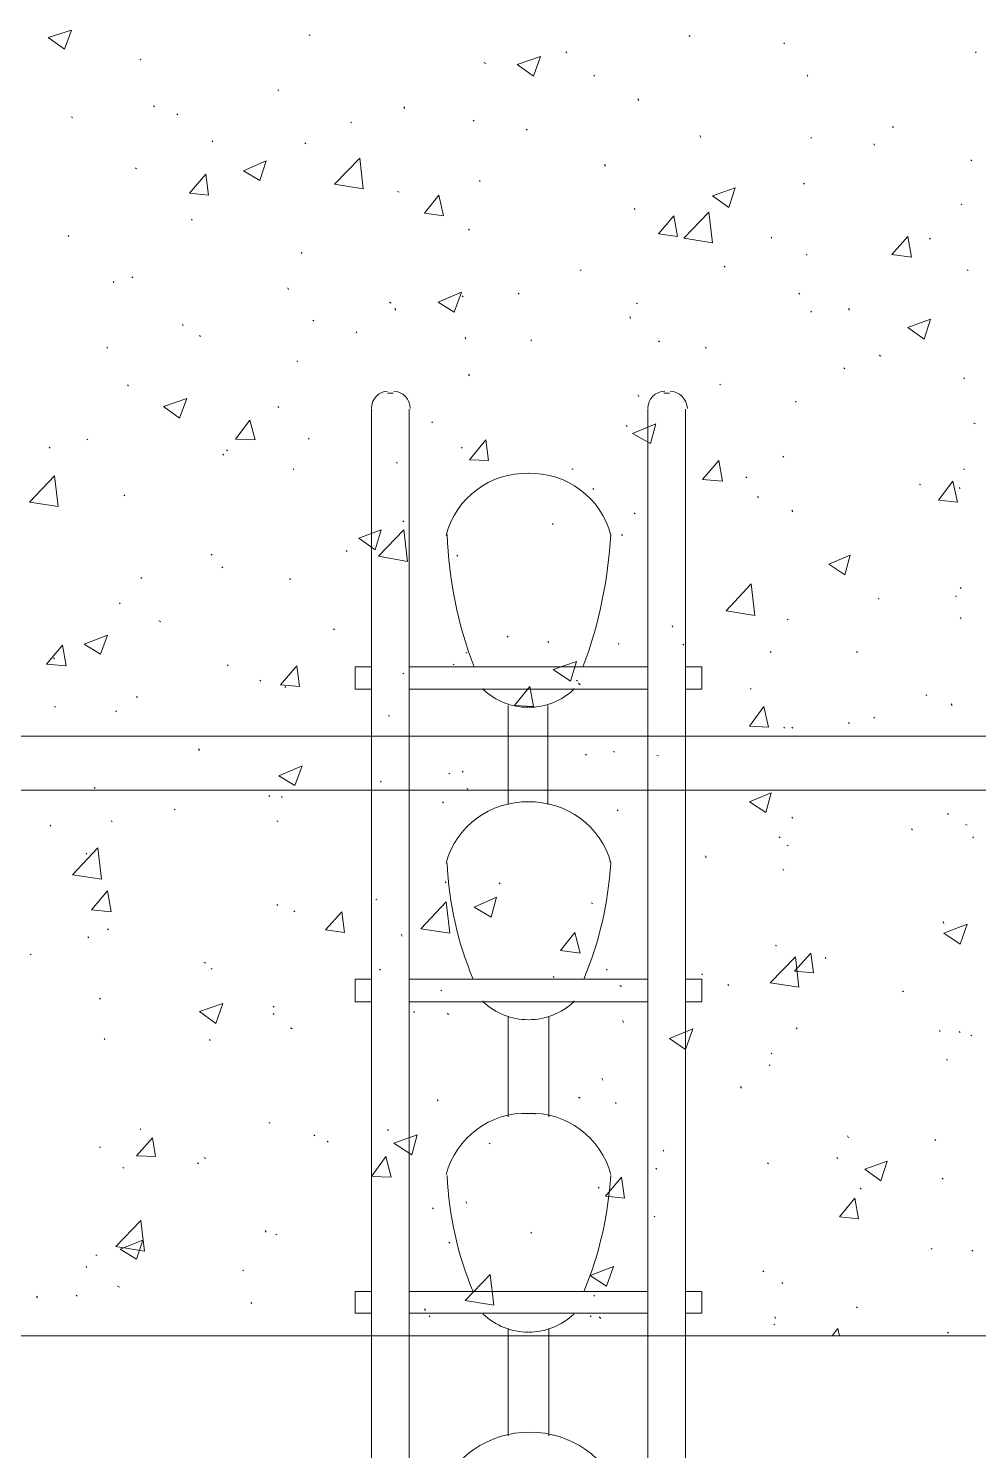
# Model space of a CAD drawing. Header units: millimetres. Extents: x 2928 to 3112, y 1220 to 1280.
# Drawn here: x 2971.927 to 2973.686, y 1240.578 to 1243.21 of the extents above; entities that cross this region are included whole.
import ezdxf

# ---------------------------------------------------------------- set-up
doc = ezdxf.new("R2010")
doc.units = ezdxf.units.MM

msp = doc.modelspace()

# ---------------------------------------------------------------- linework, layer by layer
at = {"color": 253, "linetype": 'Continuous', "lineweight": 5, "true_color": 0x9a9a9a}
for points in [[(2940.97965, 1262.56226), (2981.54689, 1262.56226), (2981.54689, 1240.79028), (2940.97965, 1240.79028)], [(2941.98633, 1261.55224), (2980.53854, 1261.55224), (2980.53854, 1241.8003), (2941.98633, 1241.8003)]]:
    msp.add_lwpolyline(points, close=True, dxfattribs=at)
msp.add_lwpolyline([(2961.3116, 1241.9003), (2980.43854, 1241.9003), (2980.43854, 1247.74538), (2972.27343, 1247.74538), (2972.27343, 1256.61384), (2980.43854, 1256.61384), (2980.43854, 1261.45224), (2961.3116, 1261.45224), (2961.3116, 1249.1904)], dxfattribs=at)
at = {"color": 92, "linetype": 'Continuous', "lineweight": 13, "true_color": 0x00b800}
for points in [[(2971.96342, 1243.19365), (2972.00676, 1243.20698), (2972.00676, 1243.20698)], [(2971.96342, 1243.19365), (2971.99342, 1243.17198), (2971.99342, 1243.17198)], [(2971.99342, 1243.17198), (2972.00676, 1243.20698), (2972.00676, 1243.20698)], [(2972.44843, 1243.19698), (2972.44676, 1243.19865), (2972.44676, 1243.19865)], [(2973.15177, 1243.19532), (2973.15011, 1243.19698), (2973.15011, 1243.19698)], [(2972.92344, 1243.16532), (2972.92177, 1243.16698), (2972.92177, 1243.16698)], [(2973.32677, 1243.18198), (2973.32511, 1243.18365), (2973.32511, 1243.18365)], [(2973.68178, 1243.16532), (2973.68011, 1243.16698), (2973.68011, 1243.16698)], [(2972.13509, 1243.15198), (2972.13342, 1243.15365), (2972.13342, 1243.15365)], [(2972.77343, 1243.14531), (2972.7701, 1243.14698), (2972.7701, 1243.14698)], [(2972.83177, 1243.14365), (2972.8751, 1243.15865), (2972.8751, 1243.15865)], [(2972.83177, 1243.14365), (2972.86177, 1243.12198), (2972.86177, 1243.12198)], [(2972.86177, 1243.12198), (2972.8751, 1243.15865), (2972.8751, 1243.15865)], [(2972.9751, 1243.12198), (2972.97344, 1243.12365), (2972.97344, 1243.12365)], [(2973.37011, 1243.12198), (2973.36844, 1243.12365), (2973.36844, 1243.12365)], [(2972.39009, 1243.09531), (2972.38843, 1243.09698), (2972.38843, 1243.09698)], [(2972.16009, 1243.06531), (2972.15842, 1243.06698), (2972.15842, 1243.06698)], [(2972.62343, 1243.06198), (2972.62176, 1243.06531), (2972.62176, 1243.06531)], [(2973.05677, 1243.07698), (2973.0551, 1243.08031), (2973.0551, 1243.08031)], [(2972.00842, 1243.04531), (2972.00676, 1243.04698), (2972.00676, 1243.04698)], [(2972.20343, 1243.05031), (2972.20176, 1243.05198), (2972.20176, 1243.05198)], [(2972.5251, 1243.03531), (2972.52343, 1243.03698), (2972.52343, 1243.03698)], [(2972.75177, 1243.03865), (2972.7501, 1243.04031), (2972.7501, 1243.04031)], [(2972.8501, 1243.02198), (2972.84843, 1243.02365), (2972.84843, 1243.02365)], [(2973.17177, 1243.00865), (2973.17011, 1243.01198), (2973.17011, 1243.01198)], [(2973.37678, 1243.00698), (2973.37511, 1243.00865), (2973.37511, 1243.00865)], [(2973.52844, 1243.02698), (2973.52678, 1243.02865), (2973.52678, 1243.02865)], [(2972.26843, 1243.00031), (2972.26676, 1243.00198), (2972.26676, 1243.00198)], [(2972.4401, 1242.99698), (2972.43843, 1242.99865), (2972.43843, 1242.99865)], [(2973.49344, 1242.99365), (2973.49178, 1242.99698), (2973.49178, 1242.99698)], [(2972.32509, 1242.94698), (2972.36676, 1242.96531), (2972.36676, 1242.96531)], [(2972.35509, 1242.92865), (2972.36676, 1242.96531), (2972.36676, 1242.96531)], [(2972.49343, 1242.92198), (2972.5401, 1242.97031), (2972.5401, 1242.97031)], [(2972.54676, 1242.91364), (2972.5401, 1242.97031), (2972.5401, 1242.97031)], [(2972.9951, 1242.95531), (2972.99344, 1242.95865), (2972.99344, 1242.95865)], [(2973.67345, 1242.96531), (2973.67178, 1242.96698), (2973.67178, 1242.96698)], [(2972.12676, 1242.95031), (2972.12509, 1242.95198), (2972.12509, 1242.95198)], [(2972.22509, 1242.90531), (2972.25509, 1242.94031), (2972.25509, 1242.94031)], [(2972.26009, 1242.90198), (2972.25509, 1242.94031), (2972.25509, 1242.94031)], [(2972.32509, 1242.94698), (2972.35509, 1242.92865), (2972.35509, 1242.92865)], [(2972.76343, 1242.92698), (2972.76177, 1242.92865), (2972.76177, 1242.92865)], [(2972.22509, 1242.90531), (2972.26009, 1242.90198), (2972.26009, 1242.90198)], [(2972.49343, 1242.92198), (2972.54676, 1242.91364), (2972.54676, 1242.91364)], [(2972.61343, 1242.90698), (2972.6101, 1242.90864), (2972.6101, 1242.90864)], [(2972.6601, 1242.86864), (2972.68677, 1242.90198), (2972.68677, 1242.90198)], [(2972.6951, 1242.86364), (2972.68677, 1242.90198), (2972.68677, 1242.90198)], [(2973.19344, 1242.90031), (2973.23511, 1242.91531), (2973.23511, 1242.91531)], [(2973.19344, 1242.90031), (2973.22344, 1242.87864), (2973.22344, 1242.87864)], [(2973.22344, 1242.87864), (2973.23511, 1242.91531), (2973.23511, 1242.91531)], [(2973.36344, 1242.92198), (2973.36178, 1242.92364), (2973.36178, 1242.92364)], [(2973.0501, 1242.87531), (2973.04844, 1242.87698), (2973.04844, 1242.87698)], [(2973.65511, 1242.88364), (2973.65345, 1242.88531), (2973.65345, 1242.88531)], [(2972.23009, 1242.85531), (2972.22843, 1242.85698), (2972.22843, 1242.85698)], [(2972.6601, 1242.86864), (2972.6951, 1242.86364), (2972.6951, 1242.86364)], [(2973.09344, 1242.83031), (2973.12177, 1242.86364), (2973.12177, 1242.86364)], [(2973.12844, 1242.82531), (2973.12177, 1242.86364), (2973.12177, 1242.86364)], [(2973.14011, 1242.82198), (2973.18677, 1242.87031), (2973.18677, 1242.87031)], [(2973.19344, 1242.81364), (2973.18677, 1242.87031), (2973.18677, 1242.87031)], [(2972.00176, 1242.82531), (2972.00009, 1242.82698), (2972.00009, 1242.82698)], [(2972.74343, 1242.83698), (2972.74177, 1242.83864), (2972.74177, 1242.83864)], [(2973.09344, 1242.83031), (2973.12844, 1242.82531), (2973.12844, 1242.82531)], [(2973.14011, 1242.82198), (2973.19344, 1242.81364), (2973.19344, 1242.81364)], [(2973.30344, 1242.82198), (2973.30177, 1242.82364), (2973.30177, 1242.82364)], [(2973.52511, 1242.79198), (2973.55511, 1242.82531), (2973.55511, 1242.82531)], [(2973.56178, 1242.78698), (2973.55511, 1242.82531), (2973.55511, 1242.82531)], [(2973.59678, 1242.82031), (2973.59511, 1242.82198), (2973.59511, 1242.82198)], [(2972.43343, 1242.79364), (2972.43176, 1242.79531), (2972.43176, 1242.79531)], [(2973.21677, 1242.76864), (2973.21511, 1242.77031), (2973.21511, 1242.77031)], [(2973.36844, 1242.79031), (2973.36678, 1242.79198), (2973.36678, 1242.79198)], [(2973.52511, 1242.79198), (2973.56178, 1242.78698), (2973.56178, 1242.78698)], [(2972.12009, 1242.74864), (2972.11842, 1242.75031), (2972.11842, 1242.75031)], [(2972.9501, 1242.76198), (2972.94844, 1242.76364), (2972.94844, 1242.76364)], [(2973.66678, 1242.76198), (2973.66511, 1242.76364), (2973.66511, 1242.76364)], [(2972.08509, 1242.74031), (2972.08342, 1242.74198), (2972.08342, 1242.74198)], [(2972.40843, 1242.72698), (2972.40676, 1242.73031), (2972.40676, 1242.73031)], [(2972.6851, 1242.70364), (2972.72843, 1242.72198), (2972.72843, 1242.72198)], [(2972.7151, 1242.68531), (2972.72843, 1242.72198), (2972.72843, 1242.72198)], [(2972.8351, 1242.71864), (2972.83343, 1242.72031), (2972.83343, 1242.72031)], [(2973.35511, 1242.71864), (2973.35344, 1242.72031), (2973.35344, 1242.72031)], [(2972.59843, 1242.70198), (2972.5951, 1242.70364), (2972.5951, 1242.70364)], [(2972.60676, 1242.68864), (2972.6051, 1242.69197), (2972.6051, 1242.69197)], [(2972.6851, 1242.70364), (2972.7151, 1242.68531), (2972.7151, 1242.68531)], [(2972.73177, 1242.71364), (2972.7301, 1242.71531), (2972.7301, 1242.71531)], [(2973.0551, 1242.70031), (2973.05177, 1242.70198), (2973.05177, 1242.70198)], [(2973.44678, 1242.68864), (2973.44511, 1242.69197), (2973.44511, 1242.69197)], [(2972.4551, 1242.66864), (2972.45343, 1242.67031), (2972.45343, 1242.67031)], [(2973.04177, 1242.67364), (2973.0401, 1242.67697), (2973.0401, 1242.67697)], [(2973.37678, 1242.68531), (2973.37511, 1242.68697), (2973.37511, 1242.68697)], [(2973.55511, 1242.65697), (2973.59678, 1242.67197), (2973.59678, 1242.67197)], [(2973.58511, 1242.63531), (2973.59678, 1242.67197), (2973.59678, 1242.67197)], [(2972.21343, 1242.66031), (2972.21176, 1242.66197), (2972.21176, 1242.66197)], [(2972.24509, 1242.64031), (2972.24343, 1242.64197), (2972.24343, 1242.64197)], [(2972.5351, 1242.64697), (2972.53343, 1242.64864), (2972.53343, 1242.64864)], [(2972.73677, 1242.63531), (2972.7351, 1242.63864), (2972.7351, 1242.63864)], [(2973.55511, 1242.65697), (2973.58511, 1242.63531), (2973.58511, 1242.63531)], [(2972.07342, 1242.61864), (2972.07176, 1242.62031), (2972.07176, 1242.62031)], [(2972.85843, 1242.63197), (2972.85677, 1242.63364), (2972.85677, 1242.63364)], [(2973.0951, 1242.63031), (2973.09344, 1242.63197), (2973.09344, 1242.63197)], [(2973.18177, 1242.61864), (2973.18011, 1242.62031), (2973.18011, 1242.62031)], [(2972.42509, 1242.59364), (2972.42343, 1242.59531), (2972.42343, 1242.59531)], [(2973.50511, 1242.60364), (2973.50178, 1242.60531), (2973.50178, 1242.60531)], [(2972.74343, 1242.56697), (2972.74177, 1242.57031), (2972.74177, 1242.57031)], [(2973.43844, 1242.58031), (2973.43678, 1242.58197), (2973.43678, 1242.58197)], [(2973.66011, 1242.56197), (2973.65845, 1242.56364), (2973.65845, 1242.56364)], [(2972.11176, 1242.54864), (2972.11009, 1242.55031), (2972.11009, 1242.55031)], [(2973.05677, 1242.52864), (2973.0551, 1242.53197), (2973.0551, 1242.53197)], [(2973.20844, 1242.55031), (2973.20677, 1242.55197), (2973.20677, 1242.55197)], [(2972.17676, 1242.51031), (2972.22009, 1242.52531), (2972.22009, 1242.52531)], [(2972.17676, 1242.51031), (2972.20676, 1242.48864), (2972.20676, 1242.48864)], [(2972.20676, 1242.48864), (2972.22009, 1242.52531), (2972.22009, 1242.52531)], [(2972.39009, 1242.50864), (2972.38843, 1242.51031), (2972.38843, 1242.51031)], [(2973.34844, 1242.51864), (2973.34677, 1242.52031), (2973.34677, 1242.52031)], [(2972.31009, 1242.4503), (2972.33676, 1242.48531), (2972.33676, 1242.48531)], [(2972.34676, 1242.44864), (2972.33676, 1242.48531), (2972.33676, 1242.48531)], [(2972.6751, 1242.48031), (2972.67343, 1242.48197), (2972.67343, 1242.48197)], [(2973.68011, 1242.47864), (2973.67678, 1242.48031), (2973.67678, 1242.48031)], [(2973.0351, 1242.47364), (2973.03344, 1242.47531), (2973.03344, 1242.47531)], [(2973.0451, 1242.4603), (2973.08844, 1242.47864), (2973.08844, 1242.47864)], [(2973.0451, 1242.4603), (2973.07844, 1242.44197), (2973.07844, 1242.44197)], [(2973.07844, 1242.44197), (2973.08844, 1242.47864), (2973.08844, 1242.47864)], [(2971.96676, 1242.43364), (2971.96509, 1242.4353), (2971.96509, 1242.4353)], [(2972.03676, 1242.44864), (2972.03509, 1242.4503), (2972.03509, 1242.4503)], [(2972.29509, 1242.42864), (2972.29343, 1242.4303), (2972.29343, 1242.4303)], [(2972.31009, 1242.4503), (2972.34676, 1242.44864), (2972.34676, 1242.44864)], [(2972.44676, 1242.4503), (2972.4451, 1242.45197), (2972.4451, 1242.45197)], [(2972.7301, 1242.43364), (2972.72843, 1242.4353), (2972.72843, 1242.4353)], [(2972.74343, 1242.41197), (2972.77343, 1242.44864), (2972.77343, 1242.44864)], [(2972.77843, 1242.4103), (2972.77343, 1242.44864), (2972.77343, 1242.44864)], [(2972.28843, 1242.4203), (2972.28676, 1242.42197), (2972.28676, 1242.42197)], [(2972.6101, 1242.4053), (2972.60843, 1242.40697), (2972.60843, 1242.40697)], [(2972.74343, 1242.41197), (2972.77843, 1242.4103), (2972.77843, 1242.4103)], [(2973.17511, 1242.3753), (2973.20511, 1242.4103), (2973.20511, 1242.4103)], [(2973.21177, 1242.37197), (2973.20511, 1242.4103), (2973.20511, 1242.4103)], [(2973.32511, 1242.41697), (2973.32344, 1242.41864), (2973.32344, 1242.41864)], [(2971.92842, 1242.33364), (2971.97509, 1242.38197), (2971.97509, 1242.38197)], [(2971.98176, 1242.3253), (2971.97509, 1242.38197), (2971.97509, 1242.38197)], [(2972.41843, 1242.39364), (2972.41676, 1242.3953), (2972.41676, 1242.3953)], [(2972.9351, 1242.39364), (2972.93344, 1242.3953), (2972.93344, 1242.3953)], [(2973.17511, 1242.3753), (2973.21177, 1242.37197), (2973.21177, 1242.37197)], [(2973.25677, 1242.37864), (2973.25511, 1242.3803), (2973.25511, 1242.3803)], [(2973.66011, 1242.39364), (2973.65845, 1242.3953), (2973.65845, 1242.3953)], [(2972.97344, 1242.35697), (2972.97177, 1242.35864), (2972.97177, 1242.35864)], [(2973.57844, 1242.3653), (2973.57678, 1242.36697), (2973.57678, 1242.36697)], [(2973.61178, 1242.33697), (2973.63845, 1242.37197), (2973.63845, 1242.37197)], [(2973.64678, 1242.33364), (2973.63845, 1242.37197), (2973.63845, 1242.37197)], [(2973.65178, 1242.35864), (2973.65011, 1242.3603), (2973.65011, 1242.3603)], [(2971.92842, 1242.33364), (2971.98176, 1242.3253), (2971.98176, 1242.3253)], [(2972.10509, 1242.3453), (2972.10342, 1242.34697), (2972.10342, 1242.34697)], [(2973.27844, 1242.34197), (2973.27677, 1242.34364), (2973.27677, 1242.34364)], [(2973.61178, 1242.33697), (2973.64678, 1242.33364), (2973.64678, 1242.33364)], [(2972.62176, 1242.29697), (2972.6201, 1242.29864), (2972.6201, 1242.29864)], [(2973.0501, 1242.31197), (2973.04844, 1242.31364), (2973.04844, 1242.31364)], [(2973.34177, 1242.3153), (2973.34011, 1242.31864), (2973.34011, 1242.31864)], [(2972.53843, 1242.26697), (2972.5801, 1242.28197), (2972.5801, 1242.28197)], [(2972.56843, 1242.2453), (2972.5801, 1242.28197), (2972.5801, 1242.28197)], [(2972.5751, 1242.23364), (2972.62176, 1242.28197), (2972.62176, 1242.28197)], [(2972.62843, 1242.22363), (2972.62176, 1242.28197), (2972.62176, 1242.28197)], [(2972.89844, 1242.29197), (2972.89677, 1242.29364), (2972.89677, 1242.29364)], [(2973.02677, 1242.27197), (2973.0251, 1242.27364), (2973.0251, 1242.27364)], [(2972.51676, 1242.24197), (2972.5151, 1242.24364), (2972.5151, 1242.24364)], [(2972.53843, 1242.26697), (2972.56843, 1242.2453), (2972.56843, 1242.2453)], [(2972.26676, 1242.2353), (2972.26509, 1242.23697), (2972.26509, 1242.23697)], [(2972.5751, 1242.23364), (2972.62843, 1242.22363), (2972.62843, 1242.22363)], [(2972.72177, 1242.23364), (2972.7201, 1242.2353), (2972.7201, 1242.2353)], [(2973.40844, 1242.21863), (2973.44844, 1242.2353), (2973.44844, 1242.2353)], [(2973.40844, 1242.21863), (2973.43844, 1242.19863), (2973.43844, 1242.19863)], [(2973.43844, 1242.19863), (2973.44844, 1242.2353), (2973.44844, 1242.2353)], [(2972.13676, 1242.19197), (2972.13509, 1242.19363), (2972.13509, 1242.19363)], [(2972.28676, 1242.21197), (2972.28509, 1242.21363), (2972.28509, 1242.21363)], [(2972.41176, 1242.1903), (2972.41009, 1242.19197), (2972.41009, 1242.19197)], [(2973.21844, 1242.13197), (2973.26511, 1242.18197), (2973.26511, 1242.18197)], [(2973.27177, 1242.12363), (2973.26511, 1242.18197), (2973.26511, 1242.18197)], [(2973.65345, 1242.17363), (2973.65178, 1242.1753), (2973.65178, 1242.1753)], [(2972.09676, 1242.1453), (2972.09509, 1242.14697), (2972.09509, 1242.14697)], [(2973.50178, 1242.15363), (2973.50011, 1242.1553), (2973.50011, 1242.1553)], [(2973.64511, 1242.15863), (2973.64345, 1242.1603), (2973.64345, 1242.1603)], [(2972.17176, 1242.11197), (2972.16842, 1242.11363), (2972.16842, 1242.11363)], [(2973.21844, 1242.13197), (2973.27177, 1242.12363), (2973.27177, 1242.12363)], [(2973.33344, 1242.1153), (2973.33177, 1242.11697), (2973.33177, 1242.11697)], [(2973.65345, 1242.11697), (2973.65178, 1242.1203), (2973.65178, 1242.1203)], [(2972.03009, 1242.0703), (2972.07342, 1242.08697), (2972.07342, 1242.08697)], [(2972.06009, 1242.05197), (2972.07342, 1242.08697), (2972.07342, 1242.08697)], [(2972.49343, 1242.09697), (2972.49176, 1242.09863), (2972.49176, 1242.09863)], [(2972.8151, 1242.08363), (2972.81343, 1242.0853), (2972.81343, 1242.0853)], [(2973.1201, 1242.10197), (2973.11844, 1242.1053), (2973.11844, 1242.1053)], [(2971.96009, 1242.03363), (2971.99009, 1242.06863), (2971.99009, 1242.06863)], [(2971.99676, 1242.0303), (2971.99009, 1242.06863), (2971.99009, 1242.06863)], [(2972.03009, 1242.0703), (2972.06009, 1242.05197), (2972.06009, 1242.05197)], [(2972.8901, 1242.07363), (2972.88843, 1242.0753), (2972.88843, 1242.0753)], [(2973.0201, 1242.0703), (2973.01844, 1242.07197), (2973.01844, 1242.07197)], [(2973.14011, 1242.06863), (2973.13844, 1242.0703), (2973.13844, 1242.0703)], [(2971.96009, 1242.03363), (2971.99676, 1242.0303), (2971.99676, 1242.0303)], [(2971.97509, 1242.04363), (2971.97342, 1242.0453), (2971.97342, 1242.0453)], [(2972.29676, 1242.0303), (2972.29509, 1242.03197), (2972.29509, 1242.03197)], [(2972.7151, 1242.03197), (2972.71343, 1242.03363), (2972.71343, 1242.03363)], [(2972.73843, 1242.05363), (2972.73677, 1242.0553), (2972.73677, 1242.0553)], [(2972.89844, 1242.02363), (2972.94177, 1242.03863), (2972.94177, 1242.03863)], [(2972.9301, 1242.00197), (2972.94177, 1242.03863), (2972.94177, 1242.03863)], [(2973.30177, 1242.0553), (2973.30011, 1242.05697), (2973.30011, 1242.05697)], [(2973.46178, 1242.0553), (2973.46011, 1242.05697), (2973.46011, 1242.05697)], [(2972.39343, 1241.9953), (2972.42343, 1242.0303), (2972.42343, 1242.0303)], [(2972.42843, 1241.99196), (2972.42343, 1242.0303), (2972.42343, 1242.0303)], [(2972.62176, 1242.0153), (2972.6201, 1242.01697), (2972.6201, 1242.01697)], [(2972.89844, 1242.02363), (2972.9301, 1242.00197), (2972.9301, 1242.00197)], [(2972.35676, 1242.00197), (2972.35509, 1242.00363), (2972.35509, 1242.00363)], [(2972.39343, 1241.9953), (2972.42843, 1241.99196), (2972.42843, 1241.99196)], [(2972.40343, 1241.9903), (2972.40176, 1241.99196), (2972.40176, 1241.99196)], [(2972.82677, 1241.95696), (2972.8551, 1241.99196), (2972.8551, 1241.99196)], [(2972.86177, 1241.9553), (2972.8551, 1241.99196), (2972.8551, 1241.99196)], [(2972.94344, 1242.00197), (2972.94177, 1242.00363), (2972.94177, 1242.00363)], [(2972.94844, 1241.9953), (2972.9451, 1241.99863), (2972.9451, 1241.99863)], [(2973.26511, 1241.98696), (2973.26344, 1241.98863), (2973.26344, 1241.98863)], [(2971.97676, 1241.95363), (2971.97509, 1241.9553), (2971.97509, 1241.9553)], [(2972.12842, 1241.97196), (2972.12676, 1241.97363), (2972.12676, 1241.97363)], [(2972.82677, 1241.95696), (2972.86177, 1241.9553), (2972.86177, 1241.9553)], [(2973.26177, 1241.91863), (2973.28844, 1241.9553), (2973.28844, 1241.9553)], [(2973.29677, 1241.91696), (2973.28844, 1241.9553), (2973.28844, 1241.9553)], [(2973.59011, 1241.9753), (2973.58844, 1241.97696), (2973.58844, 1241.97696)], [(2973.63678, 1241.95696), (2973.63511, 1241.9603), (2973.63511, 1241.9603)], [(2972.09009, 1241.9453), (2972.08842, 1241.94696), (2972.08842, 1241.94696)], [(2972.5951, 1241.93696), (2972.59343, 1241.93863), (2972.59343, 1241.93863)], [(2973.49344, 1241.93363), (2973.49178, 1241.9353), (2973.49178, 1241.9353)], [(2973.26177, 1241.91863), (2973.29677, 1241.91696), (2973.29677, 1241.91696)], [(2973.32677, 1241.9153), (2973.32511, 1241.91696), (2973.32511, 1241.91696)], [(2973.34177, 1241.9153), (2973.34011, 1241.91696), (2973.34011, 1241.91696)], [(2973.44678, 1241.92363), (2973.44511, 1241.9253), (2973.44511, 1241.9253)], [(2972.24343, 1241.87363), (2972.24176, 1241.87696), (2972.24176, 1241.87696)], [(2972.9601, 1241.8653), (2972.95844, 1241.86696), (2972.95844, 1241.86696)], [(2973.01177, 1241.8703), (2973.0101, 1241.87196), (2973.0101, 1241.87196)], [(2973.09344, 1241.86363), (2973.0901, 1241.8653), (2973.0901, 1241.8653)], [(2972.39009, 1241.82696), (2972.43343, 1241.8453), (2972.43343, 1241.8453)], [(2972.39009, 1241.82696), (2972.42009, 1241.80863), (2972.42009, 1241.80863)], [(2972.42009, 1241.80863), (2972.43343, 1241.8453), (2972.43343, 1241.8453)], [(2972.70677, 1241.8303), (2972.7051, 1241.83196), (2972.7051, 1241.83196)], [(2972.73177, 1241.83363), (2972.7301, 1241.8353), (2972.7301, 1241.8353)], [(2972.05009, 1241.80363), (2972.04842, 1241.8053), (2972.04842, 1241.8053)], [(2972.5801, 1241.8153), (2972.57843, 1241.81696), (2972.57843, 1241.81696)], [(2972.7401, 1241.80196), (2972.73843, 1241.80363), (2972.73843, 1241.80363)], [(2973.26177, 1241.77863), (2973.30177, 1241.7953), (2973.30177, 1241.7953)], [(2973.29177, 1241.75863), (2973.30177, 1241.7953), (2973.30177, 1241.7953)], [(2972.37343, 1241.78863), (2972.37176, 1241.7903), (2972.37176, 1241.7903)], [(2972.39676, 1241.78696), (2972.39509, 1241.78863), (2972.39509, 1241.78863)], [(2972.6951, 1241.77696), (2972.69343, 1241.77863), (2972.69343, 1241.77863)], [(2973.26177, 1241.77863), (2973.29177, 1241.75863), (2973.29177, 1241.75863)], [(2972.08176, 1241.74196), (2972.08009, 1241.74363), (2972.08009, 1241.74363)], [(2972.19843, 1241.76363), (2972.19676, 1241.7653), (2972.19676, 1241.7653)], [(2972.38843, 1241.74196), (2972.38676, 1241.74363), (2972.38676, 1241.74363)], [(2973.01844, 1241.76196), (2973.01677, 1241.76363), (2973.01677, 1241.76363)], [(2973.34177, 1241.74863), (2973.34011, 1241.75029), (2973.34011, 1241.75029)], [(2973.63011, 1241.75529), (2973.62845, 1241.75696), (2973.62845, 1241.75696)], [(2971.96842, 1241.73363), (2971.96676, 1241.73529), (2971.96676, 1241.73529)], [(2973.56344, 1241.72696), (2973.56178, 1241.72863), (2973.56178, 1241.72863)], [(2973.66511, 1241.73529), (2973.66178, 1241.73696), (2973.66178, 1241.73696)], [(2972.00842, 1241.64363), (2972.05509, 1241.69363), (2972.05509, 1241.69363)], [(2972.06176, 1241.63529), (2972.05509, 1241.69363), (2972.05509, 1241.69363)], [(2973.31844, 1241.71196), (2973.31677, 1241.71363), (2973.31677, 1241.71363)], [(2973.33344, 1241.69696), (2973.33177, 1241.69863), (2973.33177, 1241.69863)], [(2973.67678, 1241.71196), (2973.67511, 1241.71363), (2973.67511, 1241.71363)], [(2972.03509, 1241.68196), (2972.03342, 1241.68363), (2972.03342, 1241.68363)], [(2973.0051, 1241.66696), (2973.00344, 1241.66863), (2973.00344, 1241.66863)], [(2973.18177, 1241.67529), (2973.18011, 1241.67863), (2973.18011, 1241.67863)], [(2972.00842, 1241.64363), (2972.06176, 1241.63529), (2972.06176, 1241.63529)], [(2973.32511, 1241.65196), (2973.32344, 1241.65363), (2973.32344, 1241.65363)], [(2972.04342, 1241.57863), (2972.07342, 1241.61363), (2972.07342, 1241.61363)], [(2972.08009, 1241.57529), (2972.07342, 1241.61363), (2972.07342, 1241.61363)], [(2972.7001, 1241.62863), (2972.69843, 1241.63029), (2972.69843, 1241.63029)], [(2972.8001, 1241.62696), (2972.79843, 1241.62863), (2972.79843, 1241.62863)], [(2972.38843, 1241.58696), (2972.38676, 1241.58863), (2972.38676, 1241.58863)], [(2972.57176, 1241.59696), (2972.5701, 1241.59863), (2972.5701, 1241.59863)], [(2972.65343, 1241.54363), (2972.7001, 1241.59363), (2972.7001, 1241.59363)], [(2972.70677, 1241.53529), (2972.7001, 1241.59363), (2972.7001, 1241.59363)], [(2972.75177, 1241.58363), (2972.79343, 1241.60196), (2972.79343, 1241.60196)], [(2972.78343, 1241.56529), (2972.79343, 1241.60196), (2972.79343, 1241.60196)], [(2972.97177, 1241.59029), (2972.96844, 1241.59196), (2972.96844, 1241.59196)], [(2972.04342, 1241.57863), (2972.08009, 1241.57529), (2972.08009, 1241.57529)], [(2972.42009, 1241.57529), (2972.41843, 1241.57696), (2972.41843, 1241.57696)], [(2972.47676, 1241.54196), (2972.50676, 1241.57529), (2972.50676, 1241.57529)], [(2972.51176, 1241.53696), (2972.50676, 1241.57529), (2972.50676, 1241.57529)], [(2972.75177, 1241.58363), (2972.78343, 1241.56529), (2972.78343, 1241.56529)], [(2972.07509, 1241.54196), (2972.07342, 1241.54363), (2972.07342, 1241.54363)], [(2972.47676, 1241.54196), (2972.51176, 1241.53696), (2972.51176, 1241.53696)], [(2972.61843, 1241.53029), (2972.61676, 1241.53363), (2972.61676, 1241.53363)], [(2972.65343, 1241.54363), (2972.70677, 1241.53529), (2972.70677, 1241.53529)], [(2972.91177, 1241.50362), (2972.93844, 1241.53696), (2972.93844, 1241.53696)], [(2972.94844, 1241.49862), (2972.93844, 1241.53696), (2972.93844, 1241.53696)], [(2973.62178, 1241.55363), (2973.62011, 1241.55696), (2973.62011, 1241.55696)], [(2973.62178, 1241.53529), (2973.66511, 1241.55196), (2973.66511, 1241.55196)], [(2973.62178, 1241.53529), (2973.65178, 1241.51529), (2973.65178, 1241.51529)], [(2973.65178, 1241.51529), (2973.66511, 1241.55196), (2973.66511, 1241.55196)], [(2972.03842, 1241.52696), (2972.03676, 1241.52863), (2972.03676, 1241.52863)], [(2973.31177, 1241.51196), (2973.31011, 1241.51362), (2973.31011, 1241.51362)], [(2971.93175, 1241.49529), (2971.93009, 1241.49696), (2971.93009, 1241.49696)], [(2972.25509, 1241.48029), (2972.25176, 1241.48196), (2972.25176, 1241.48196)], [(2972.91177, 1241.50362), (2972.94844, 1241.49862), (2972.94844, 1241.49862)], [(2973.30011, 1241.44362), (2973.34677, 1241.49196), (2973.34677, 1241.49196)], [(2973.34511, 1241.46529), (2973.37511, 1241.49862), (2973.37511, 1241.49862)], [(2973.35344, 1241.43529), (2973.34677, 1241.49196), (2973.34677, 1241.49196)], [(2973.38011, 1241.46196), (2973.37511, 1241.49862), (2973.37511, 1241.49862)], [(2973.40344, 1241.48862), (2973.40178, 1241.49029), (2973.40178, 1241.49029)], [(2972.26676, 1241.46862), (2972.26509, 1241.47029), (2972.26509, 1241.47029)], [(2972.57843, 1241.46696), (2972.57676, 1241.46862), (2972.57676, 1241.46862)], [(2972.9001, 1241.45362), (2972.89844, 1241.45529), (2972.89844, 1241.45529)], [(2972.99844, 1241.46696), (2972.99677, 1241.46862), (2972.99677, 1241.46862)], [(2973.17511, 1241.45862), (2973.17344, 1241.46029), (2973.17344, 1241.46029)], [(2973.34511, 1241.46529), (2973.38011, 1241.46196), (2973.38011, 1241.46196)], [(2972.69177, 1241.42862), (2972.6901, 1241.43029), (2972.6901, 1241.43029)], [(2973.0251, 1241.43696), (2973.02177, 1241.43862), (2973.02177, 1241.43862)], [(2973.22344, 1241.43862), (2973.22177, 1241.44029), (2973.22177, 1241.44029)], [(2973.30011, 1241.44362), (2973.35344, 1241.43529), (2973.35344, 1241.43529)], [(2973.54678, 1241.42696), (2973.54511, 1241.42862), (2973.54511, 1241.42862)], [(2972.06009, 1241.41362), (2972.05842, 1241.41529), (2972.05842, 1241.41529)], [(2972.24343, 1241.39029), (2972.28676, 1241.40529), (2972.28676, 1241.40529)], [(2972.27343, 1241.36862), (2972.28676, 1241.40529), (2972.28676, 1241.40529)], [(2972.38176, 1241.39862), (2972.38009, 1241.40029), (2972.38009, 1241.40029)], [(2972.24343, 1241.39029), (2972.27343, 1241.36862), (2972.27343, 1241.36862)], [(2972.38176, 1241.38529), (2972.38009, 1241.38696), (2972.38009, 1241.38696)], [(2972.64176, 1241.38862), (2972.6401, 1241.39029), (2972.6401, 1241.39029)], [(2972.7051, 1241.38529), (2972.70177, 1241.38696), (2972.70177, 1241.38696)], [(2973.02844, 1241.37029), (2973.02677, 1241.37362), (2973.02677, 1241.37362)], [(2972.41509, 1241.35862), (2972.41176, 1241.36029), (2972.41176, 1241.36029)], [(2973.11344, 1241.34029), (2973.15677, 1241.35862), (2973.15677, 1241.35862)], [(2973.14344, 1241.32029), (2973.15677, 1241.35862), (2973.15677, 1241.35862)], [(2973.35011, 1241.35862), (2973.34844, 1241.36029), (2973.34844, 1241.36029)], [(2973.61511, 1241.35362), (2973.61345, 1241.35529), (2973.61345, 1241.35529)], [(2973.65178, 1241.35196), (2973.65011, 1241.35362), (2973.65011, 1241.35362)], [(2973.67345, 1241.34529), (2973.67178, 1241.34696), (2973.67178, 1241.34696)], [(2972.06842, 1241.33862), (2972.06676, 1241.34029), (2972.06676, 1241.34029)], [(2972.26343, 1241.33696), (2972.26176, 1241.33862), (2972.26176, 1241.33862)], [(2973.11344, 1241.34029), (2973.14344, 1241.32029), (2973.14344, 1241.32029)], [(2973.30344, 1241.31196), (2973.30177, 1241.31362), (2973.30177, 1241.31362)], [(2973.62845, 1241.30029), (2973.62678, 1241.30196), (2973.62678, 1241.30196)], [(2973.30011, 1241.29029), (2973.29844, 1241.29195), (2973.29844, 1241.29195)], [(2972.9901, 1241.26362), (2972.98844, 1241.26695), (2972.98844, 1241.26695)], [(2973.24677, 1241.24862), (2973.24511, 1241.25195), (2973.24511, 1241.25195)], [(2972.6851, 1241.22529), (2972.68343, 1241.22695), (2972.68343, 1241.22695)], [(2972.94844, 1241.23029), (2972.9451, 1241.23195), (2972.9451, 1241.23195)], [(2973.0151, 1241.22029), (2973.01344, 1241.22195), (2973.01344, 1241.22195)], [(2972.8651, 1241.20029), (2972.86177, 1241.20195), (2972.86177, 1241.20195)], [(2972.13509, 1241.17195), (2972.13342, 1241.17362), (2972.13342, 1241.17362)], [(2972.37343, 1241.18362), (2972.37176, 1241.18529), (2972.37176, 1241.18529)], [(2972.59343, 1241.17029), (2972.59176, 1241.17195), (2972.59176, 1241.17195)], [(2972.06009, 1241.13862), (2972.05842, 1241.14029), (2972.05842, 1241.14029)], [(2972.12676, 1241.12362), (2972.15676, 1241.15695), (2972.15676, 1241.15695)], [(2972.16176, 1241.12195), (2972.15676, 1241.15695), (2972.15676, 1241.15695)], [(2972.45676, 1241.16029), (2972.4551, 1241.16195), (2972.4551, 1241.16195)], [(2972.48176, 1241.14862), (2972.4801, 1241.15029), (2972.4801, 1241.15029)], [(2972.60343, 1241.14695), (2972.64676, 1241.16195), (2972.64676, 1241.16195)], [(2972.60343, 1241.14695), (2972.63676, 1241.12529), (2972.63676, 1241.12529)], [(2972.63676, 1241.12529), (2972.64676, 1241.16195), (2972.64676, 1241.16195)], [(2972.78177, 1241.14529), (2972.7801, 1241.14695), (2972.7801, 1241.14695)], [(2973.44511, 1241.15695), (2973.44344, 1241.16029), (2973.44344, 1241.16029)], [(2973.60678, 1241.15195), (2973.60511, 1241.15362), (2973.60511, 1241.15362)], [(2972.12676, 1241.12362), (2972.16176, 1241.12195), (2972.16176, 1241.12195)], [(2972.24176, 1241.10862), (2972.24009, 1241.11029), (2972.24009, 1241.11029)], [(2972.25509, 1241.11862), (2972.25176, 1241.12029), (2972.25176, 1241.12029)], [(2972.56176, 1241.08529), (2972.58843, 1241.12195), (2972.58843, 1241.12195)], [(2972.59843, 1241.08362), (2972.58843, 1241.12195), (2972.58843, 1241.12195)], [(2973.10344, 1241.13195), (2973.10177, 1241.13362), (2973.10177, 1241.13362)], [(2973.29677, 1241.10862), (2973.29511, 1241.11029), (2973.29511, 1241.11029)], [(2973.42511, 1241.11862), (2973.42344, 1241.12029), (2973.42344, 1241.12029)], [(2973.47511, 1241.09862), (2973.51678, 1241.11362), (2973.51678, 1241.11362)], [(2973.50511, 1241.07695), (2973.51678, 1241.11362), (2973.51678, 1241.11362)], [(2972.10342, 1241.10029), (2972.10176, 1241.10195), (2972.10176, 1241.10195)], [(2972.56176, 1241.08529), (2972.59843, 1241.08362), (2972.59843, 1241.08362)], [(2972.9951, 1241.04862), (2973.0251, 1241.08362), (2973.0251, 1241.08362)], [(2973.0301, 1241.04528), (2973.0251, 1241.08362), (2973.0251, 1241.08362)], [(2973.0901, 1241.09862), (2973.08844, 1241.10029), (2973.08844, 1241.10029)], [(2973.47511, 1241.09862), (2973.50511, 1241.07695), (2973.50511, 1241.07695)], [(2972.98344, 1241.06362), (2972.98177, 1241.06529), (2972.98177, 1241.06529)], [(2973.46844, 1241.06195), (2973.46678, 1241.06362), (2973.46678, 1241.06362)], [(2973.62011, 1241.08029), (2973.61845, 1241.08195), (2973.61845, 1241.08195)], [(2972.73843, 1241.03528), (2972.73677, 1241.03862), (2972.73677, 1241.03862)], [(2972.9951, 1241.04862), (2973.0301, 1241.04528), (2973.0301, 1241.04528)], [(2973.42844, 1241.01028), (2973.45678, 1241.04528), (2973.45678, 1241.04528)], [(2973.46344, 1241.00695), (2973.45678, 1241.04528), (2973.45678, 1241.04528)], [(2972.67677, 1241.02528), (2972.6751, 1241.02695), (2972.6751, 1241.02695)], [(2973.08677, 1241.01028), (2973.0851, 1241.01195), (2973.0851, 1241.01195)], [(2973.42844, 1241.01028), (2973.46344, 1241.00695), (2973.46344, 1241.00695)], [(2972.08842, 1240.95528), (2972.13509, 1241.00362), (2972.13509, 1241.00362)], [(2972.14176, 1240.94695), (2972.13509, 1241.00362), (2972.13509, 1241.00362)], [(2972.36676, 1240.98195), (2972.36509, 1240.98528), (2972.36509, 1240.98528)], [(2972.38676, 1240.97695), (2972.38509, 1240.97862), (2972.38509, 1240.97862)], [(2972.85843, 1240.98028), (2972.85677, 1240.98195), (2972.85677, 1240.98195)], [(2972.08842, 1240.95528), (2972.14176, 1240.94695), (2972.14176, 1240.94695)], [(2972.09676, 1240.95028), (2972.13842, 1240.96695), (2972.13842, 1240.96695)], [(2972.12676, 1240.93195), (2972.13842, 1240.96695), (2972.13842, 1240.96695)], [(2972.70677, 1240.96195), (2972.7051, 1240.96362), (2972.7051, 1240.96362)], [(2973.60011, 1240.95028), (2973.59845, 1240.95195), (2973.59845, 1240.95195)], [(2972.05342, 1240.93862), (2972.05176, 1240.94028), (2972.05176, 1240.94028)], [(2972.09676, 1240.95028), (2972.12676, 1240.93195), (2972.12676, 1240.93195)], [(2973.67511, 1240.94695), (2973.67345, 1240.94862), (2973.67345, 1240.94862)], [(2972.03509, 1240.91695), (2972.03342, 1240.91862), (2972.03342, 1240.91862)], [(2972.32509, 1240.91028), (2972.32343, 1240.91195), (2972.32343, 1240.91195)], [(2972.7351, 1240.85528), (2972.78177, 1240.90362), (2972.78177, 1240.90362)], [(2972.78843, 1240.84695), (2972.78177, 1240.90362), (2972.78177, 1240.90362)], [(2972.96677, 1240.90195), (2973.0101, 1240.91862), (2973.0101, 1240.91862)], [(2972.96677, 1240.90195), (2972.99677, 1240.88195), (2972.99677, 1240.88195)], [(2972.99677, 1240.88195), (2973.0101, 1240.91862), (2973.0101, 1240.91862)], [(2973.28844, 1240.90862), (2973.28677, 1240.91028), (2973.28677, 1240.91028)], [(2972.09509, 1240.88028), (2972.09176, 1240.88195), (2972.09176, 1240.88195)], [(2973.32344, 1240.88695), (2973.32177, 1240.88862), (2973.32177, 1240.88862)], [(2971.94342, 1240.86028), (2971.94175, 1240.86362), (2971.94175, 1240.86362)], [(2972.01676, 1240.86362), (2972.01509, 1240.86528), (2972.01509, 1240.86528)], [(2972.34009, 1240.85028), (2972.33843, 1240.85195), (2972.33843, 1240.85195)], [(2972.7351, 1240.85528), (2972.78843, 1240.84695), (2972.78843, 1240.84695)], [(2972.9751, 1240.86362), (2972.97344, 1240.86528), (2972.97344, 1240.86528)], [(2972.66177, 1240.83695), (2972.6601, 1240.84028), (2972.6601, 1240.84028)], [(2972.6701, 1240.82528), (2972.66843, 1240.82695), (2972.66843, 1240.82695)], [(2972.96844, 1240.82528), (2972.96677, 1240.82695), (2972.96677, 1240.82695)], [(2972.98677, 1240.82195), (2972.98344, 1240.82528), (2972.98344, 1240.82528)], [(2973.31011, 1240.82195), (2973.30844, 1240.82528), (2973.30844, 1240.82528)], [(2973.46178, 1240.84195), (2973.46011, 1240.84362), (2973.46011, 1240.84362)], [(2973.30844, 1240.81028), (2973.30677, 1240.81195), (2973.30677, 1240.81195)], [(2973.41511, 1240.79028), (2973.42511, 1240.80361), (2973.42511, 1240.80361)], [(2973.42844, 1240.79028), (2973.42511, 1240.80361), (2973.42511, 1240.80361)], [(2973.63011, 1240.79528), (2973.62845, 1240.79695), (2973.62845, 1240.79695)]]:
    msp.add_lwpolyline(points, dxfattribs=at)
at = {"color": 7, "linetype": 'Continuous', "lineweight": 5, "true_color": 0x000007}
for points in [[(2972.59176, 1242.53531), (2972.60176, 1242.53531), (2972.60176, 1242.53531)], [(2973.11344, 1242.53531), (2973.10344, 1242.53531), (2973.10344, 1242.53531)], [(2972.56176, 1240.42861), (2972.56176, 1242.50531), (2972.56176, 1242.50531)], [(2972.63176, 1242.50531), (2972.63176, 1240.42861), (2972.56176, 1240.42861)], [(2973.07344, 1242.50531), (2973.07344, 1240.42861), (2973.14344, 1240.42861)], [(2973.14344, 1240.42861), (2973.14344, 1242.50531), (2973.14344, 1242.50531)], [(2972.56176, 1242.02863), (2972.53176, 1242.02863), (2972.53176, 1241.98696), (2972.56176, 1241.98696)], [(2972.63176, 1242.02863), (2973.07344, 1242.02863), (2973.07344, 1242.02863)], [(2973.14344, 1242.02863), (2973.17344, 1242.02863), (2973.17344, 1241.98696), (2973.14344, 1241.98696)], [(2973.07344, 1241.98696), (2972.63176, 1241.98696), (2972.63176, 1241.98696)], [(2972.8151, 1241.77363), (2972.8151, 1241.95696), (2972.8151, 1241.95696)], [(2972.88843, 1241.95696), (2972.88843, 1241.77363), (2972.88843, 1241.77363)], [(2972.56176, 1241.45029), (2972.53176, 1241.45029), (2972.53176, 1241.40862), (2972.56176, 1241.40862)], [(2972.63176, 1241.45029), (2973.07344, 1241.45029), (2973.07344, 1241.45029)], [(2973.14344, 1241.45029), (2973.17344, 1241.45029), (2973.17344, 1241.40862), (2973.14344, 1241.40862)], [(2973.07344, 1241.40862), (2972.63176, 1241.40862), (2972.63176, 1241.40862)], [(2972.8151, 1241.19529), (2972.8151, 1241.38029), (2972.8151, 1241.38029)], [(2972.8901, 1241.38029), (2972.8901, 1241.19529), (2972.8901, 1241.19529)], [(2972.56176, 1240.87195), (2972.53176, 1240.87195), (2972.53176, 1240.83195), (2972.56176, 1240.83195)], [(2972.63176, 1240.87195), (2973.07344, 1240.87195), (2973.07344, 1240.87195)], [(2973.14344, 1240.87195), (2973.17344, 1240.87195), (2973.17344, 1240.83195), (2973.14344, 1240.83195)], [(2973.07344, 1240.83195), (2972.63176, 1240.83195), (2972.63176, 1240.83195)], [(2972.8151, 1240.60528), (2972.8151, 1240.80361), (2972.8151, 1240.80361)], [(2972.8901, 1240.80361), (2972.8901, 1240.60528), (2972.8901, 1240.60528)]]:
    msp.add_lwpolyline(points, dxfattribs=at)
for points in [[(2972.59176, 1242.53864), (2972.5751, 1242.53864), (2972.56176, 1242.52364), (2972.56176, 1242.50697)], [(2972.63343, 1242.50697), (2972.63343, 1242.52364), (2972.6201, 1242.53864), (2972.60343, 1242.53864)], [(2973.1051, 1242.53864), (2973.08677, 1242.53864), (2973.07344, 1242.52364), (2973.07344, 1242.50697)], [(2973.14677, 1242.50697), (2973.14677, 1242.52364), (2973.13177, 1242.53864), (2973.1151, 1242.53864)], [(2972.85343, 1242.38697), (2972.78177, 1242.38864), (2972.71843, 1242.34197), (2972.7001, 1242.27197)], [(2973.0051, 1242.27197), (2972.98677, 1242.34197), (2972.92344, 1242.38864), (2972.85177, 1242.38697)], [(2972.70177, 1242.27364), (2972.7051, 1242.1903), (2972.72177, 1242.10697), (2972.75177, 1242.02863)], [(2972.95344, 1242.02863), (2972.98344, 1242.10697), (2973.0001, 1242.1903), (2973.0051, 1242.27364)], [(2972.76843, 1241.98863), (2972.76843, 1241.98863), (2972.76843, 1241.98696), (2972.76843, 1241.98696)], [(2972.76843, 1241.98696), (2972.79177, 1241.9653), (2972.82177, 1241.95363), (2972.85177, 1241.95363)], [(2972.85343, 1241.95363), (2972.88343, 1241.95363), (2972.91344, 1241.9653), (2972.93677, 1241.98696)], [(2972.93677, 1241.98696), (2972.93677, 1241.98696), (2972.93677, 1241.98863), (2972.93677, 1241.98863)], [(2972.85343, 1241.77863), (2972.78177, 1241.7803), (2972.71843, 1241.73363), (2972.7001, 1241.66529)], [(2973.0051, 1241.66529), (2972.98677, 1241.73363), (2972.92344, 1241.7803), (2972.85177, 1241.77863)], [(2972.70177, 1241.66529), (2972.7051, 1241.59029), (2972.72177, 1241.51862), (2972.7501, 1241.45029)], [(2972.9551, 1241.45029), (2972.98344, 1241.51862), (2973.0001, 1241.59029), (2973.0051, 1241.66529)], [(2972.76843, 1241.41029), (2972.76843, 1241.41029), (2972.76843, 1241.40862), (2972.76843, 1241.40862)], [(2972.76843, 1241.40862), (2972.79177, 1241.38696), (2972.82177, 1241.37529), (2972.85177, 1241.37529)], [(2972.85343, 1241.37529), (2972.88343, 1241.37529), (2972.91344, 1241.38696), (2972.93677, 1241.40862)], [(2972.93677, 1241.40862), (2972.93677, 1241.40862), (2972.93677, 1241.41029), (2972.93677, 1241.41029)], [(2972.85343, 1241.20195), (2972.78177, 1241.20529), (2972.71843, 1241.15695), (2972.7001, 1241.08862)], [(2973.0051, 1241.08862), (2972.98677, 1241.15695), (2972.92344, 1241.20529), (2972.85177, 1241.20195)], [(2972.70177, 1241.08695), (2972.7051, 1241.01195), (2972.72177, 1240.94028), (2972.7501, 1240.87195)], [(2972.9551, 1240.87195), (2972.98344, 1240.94028), (2973.0001, 1241.01195), (2973.0051, 1241.08695)], [(2972.76843, 1240.83195), (2972.76843, 1240.83195), (2972.76843, 1240.83028), (2972.76843, 1240.83028)], [(2972.76843, 1240.83028), (2972.79177, 1240.80861), (2972.82177, 1240.79695), (2972.85177, 1240.79695)], [(2972.85343, 1240.79695), (2972.88343, 1240.79695), (2972.91344, 1240.80861), (2972.93677, 1240.83028)], [(2972.93677, 1240.83028), (2972.93677, 1240.83028), (2972.93677, 1240.83195), (2972.93677, 1240.83195)]]:
    msp.add_open_spline(points, degree=3, dxfattribs=at)
msp.add_open_spline([(2973.0251, 1240.49361), (2972.99844, 1240.56528), (2972.9301, 1240.61195), (2972.8551, 1240.61195), (2972.8551, 1240.61195), (2972.77843, 1240.61195), (2972.71177, 1240.56528), (2972.6851, 1240.49361)], degree=3, knots=[0, 0, 0, 0, 0.125, 0.125, 0.125, 0.125, 1, 1, 1, 1], dxfattribs=at)

doc.saveas('drawing.dxf')
